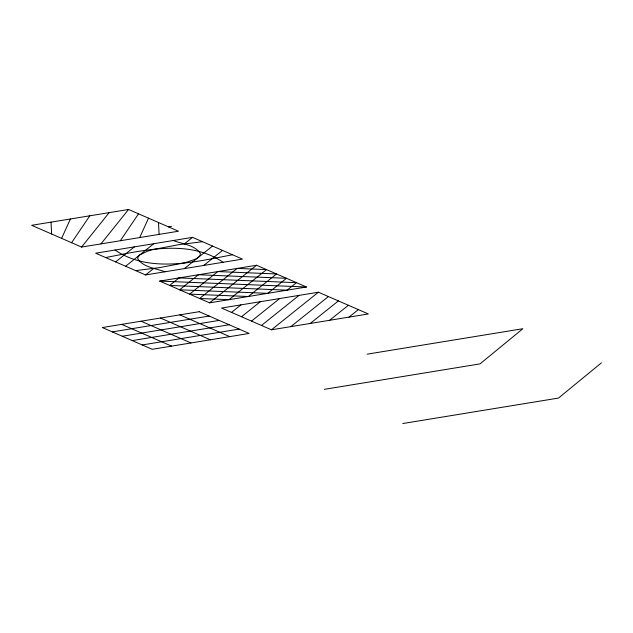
<?xml version="1.0" encoding="UTF-8"?>
<svg xmlns="http://www.w3.org/2000/svg" width="633" height="633" viewBox="0 0 633 633"><rect width="100%" height="100%" fill="white"/><g stroke="black" fill="none" stroke-linecap="round" stroke-linejoin="round"><path stroke-width="0.95" d="M61.607 238.364L70.405 218.978M139.711 237.565L148.518 218.171M71.592 242.716L89.783 215.806M120.333 240.73L138.532 213.819M81.578 247.068L178.474 231.227L128.546 209.468L31.65 225.308L81.578 247.068L109.169 212.641M100.956 243.895L128.546 209.468M601.35 362.899L558.496 398.07L402.786 423.532M115.625 261.904L134.41 246.862M125.611 266.256L153.787 243.697M145.582 274.951L242.479 259.111L192.551 237.359L95.654 253.2L145.582 274.951L153.724 268.439M184.401 243.879L192.551 237.359M184.338 268.621L212.522 246.063M203.715 265.449L222.507 250.415M209.586 302.843L256.555 265.251L306.475 287.002L209.586 302.843L159.658 281.092L256.555 265.251M231.52 312.401L240.912 304.884M241.505 316.753L260.29 301.712M251.491 321.105L279.667 298.547M261.476 325.457L299.045 295.374M271.462 329.801L318.423 292.209L368.351 313.96L271.462 329.801L221.534 308.049L318.423 292.209M290.84 326.636L328.408 296.56M310.217 323.471L338.394 300.912M329.595 320.298L348.379 305.264M348.973 317.133L358.365 309.608M105.64 257.552C143.509 250.344 188.61 238.768 223.093 262.284M232.493 254.759C194.624 261.967 149.523 273.543 115.032 250.035M112.286 331.89L209.183 316.049M122.272 336.242L219.168 320.401M132.257 340.594L229.154 324.753M142.243 344.945L239.139 329.105M367.172 354.163L522.882 328.709L480.036 363.88L324.325 389.342M168.489 226.875L171.496 226.416M202.536 241.711L178.569 244.694L152.941 249.584L147.149 251.325L139.703 254.972L138.041 256.879L137.757 258.842C143.556 267.53 155.884 268.337 164.96 271.786M135.597 270.608L159.563 267.624L185.192 262.727L195.391 259.19L198.43 257.338L200.091 255.431L200.376 253.469C194.576 244.789 182.249 243.982 173.173 240.524M159.658 281.092L306.475 287.002M179.819 314.87L229.747 336.621M160.442 318.035L210.37 339.794M141.064 321.208L190.992 342.959M121.686 324.373L171.606 346.132M158.503 222.523L159.089 234.392M51.028 222.143L51.621 234.012M179.036 277.919L169.644 285.443L287.097 290.167L296.497 282.65L179.036 277.919M198.414 274.754L179.63 289.787L267.719 293.34L286.512 278.298L198.414 274.754M217.792 271.581L189.615 294.139L248.342 296.505L276.526 273.947L217.792 271.581M237.169 268.416L199.601 298.491L228.964 299.678L266.54 269.595L237.169 268.416M199.197 311.697L102.301 327.546L152.229 349.297L249.125 333.456L199.197 311.697"/></g></svg>
